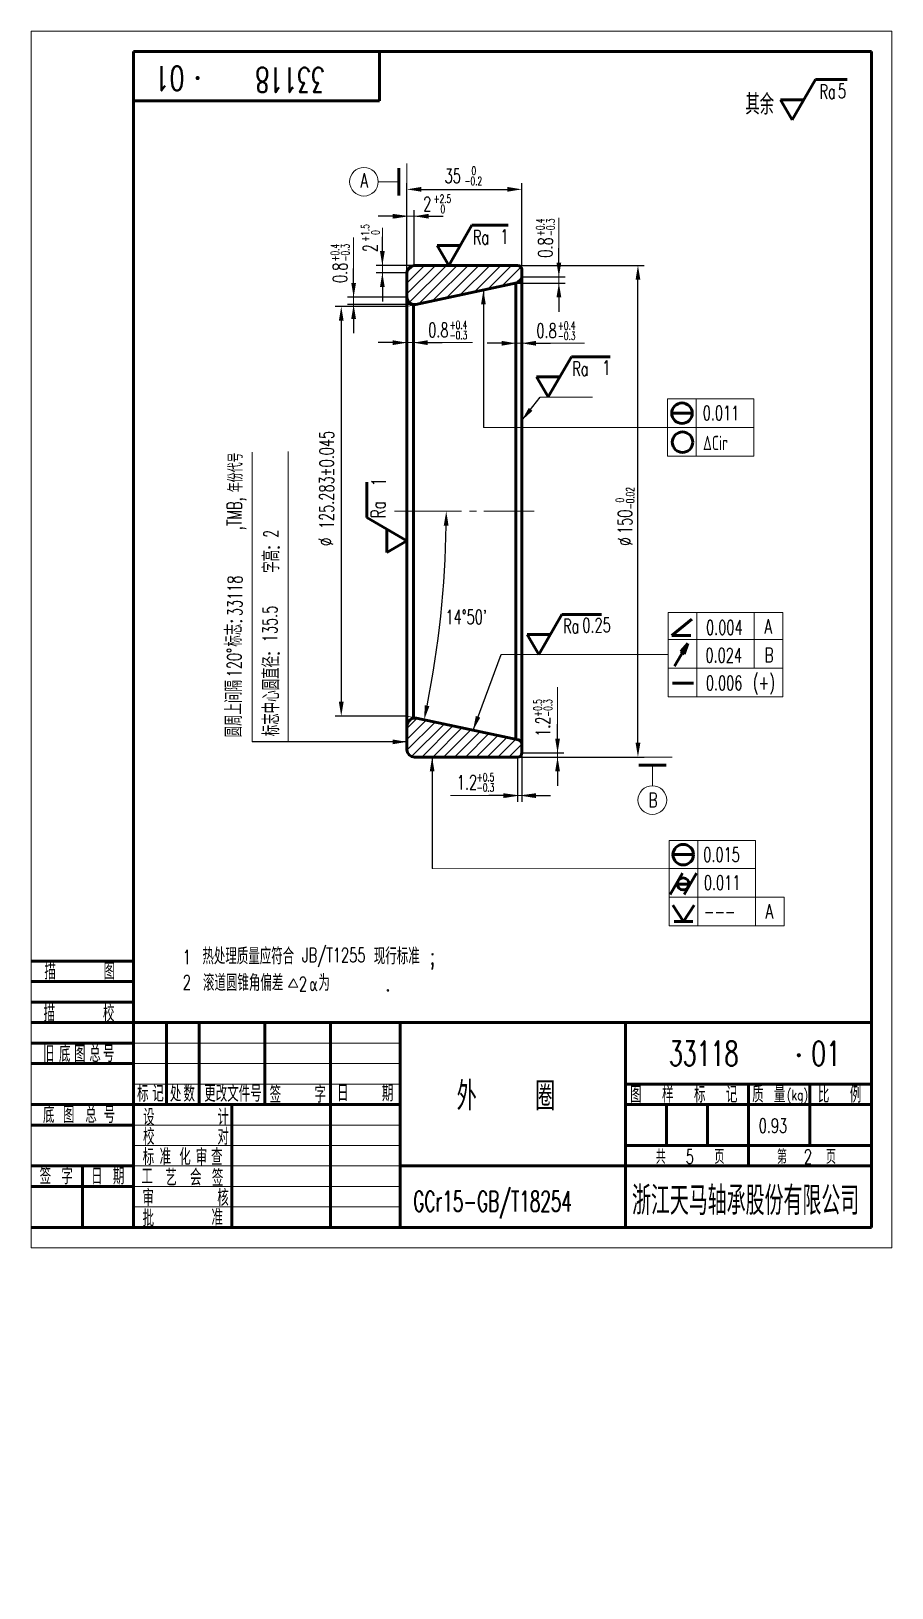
# Model space of a CAD drawing. Extents: x 0 to 210, y -83 to 297.
import ezdxf
from ezdxf.enums import TextEntityAlignment as Align

# ---------------------------------------------------------------- set-up
doc = ezdxf.new("R2010")
doc.units = 0
doc.header["$MEASUREMENT"] = 0
doc.layers.get('0').update_dxf_attribs({"linetype": 'CONTINUOUS', "lineweight": 20})
doc.layers.get('DEFPOINTS').update_dxf_attribs({"linetype": 'CONTINUOUS', "lineweight": 20})
for name, color, linetype, lineweight in [('1', 7, 'CONTINUOUS', 50), ('2', 7, 'CONTINUOUS', 15), ('3', 7, 'CONTINUOUS', 20), ('90', 7, 'CONTINUOUS', 20), ('文字', 7, 'CONTINUOUS', 15), ('粗实线', 7, 'CONTINUOUS', 50)]:
    doc.layers.add(name, color=color, linetype=linetype, lineweight=lineweight)
doc.styles.add('HZ', font='txt.shx', dxfattribs={"width": 0.66, "bigfont": 'HZTXT.shx'})
doc.dimstyles.get("Standard").update_dxf_attribs({"dimtxt": 0.18, "dimasz": 0.18, "dimexe": 0.18, "dimexo": 0.0625, "dimgap": 0.09, "dimtad": 0, "dimtih": 1, "dimtoh": 1, "dimdec": 4, "dimzin": 0, "dimdsep": 46, "dimtxsty": 'Standard', "dimcen": 0.09, "dimadec": 0, "dimazin": 0, "dimtfac": 1, "dimtdec": 4, "dimtofl": 0, "dimtmove": 0, "dimatfit": 3, "dimfxl": 0, "dimtolj": 1, "dimtzin": 0, "dimarcsym": 0})

# ---------------------------------------------------------------- blocks, each defined once
blk = doc.blocks.new('BLK', base_point=(1, 0))
for points in [[(0, 0), (1, 0), (0, 0.15), (0, -0.15), (1, 0)], [(0, 0.07), (0.5, 0), (0, -0.07)]]:
    blk.add_lwpolyline(points)
blk = doc.blocks.new('YZD', base_point=(152.36, 109.12))
at = {"layer": '1'}
for p, q in [((149.15, 106.56), (152.15, 111.76)), ((152.56, 106.56), (155.56, 111.76)), ((150.87, 109.09), (153.78, 109.09))]:
    blk.add_line(p, q, dxfattribs=at)
blk.add_circle((152.32, 109.12), 1.45, dxfattribs=at)
blk = doc.blocks.new('J', base_point=(150.07, 92.13))
at = {"layer": '1'}
for p, q in [((153.34, 97.72), (150.08, 92.19)), ((151.61, 95.71), (153.34, 97.72)), ((152.46, 95.11), (151.61, 95.71)), ((153.34, 97.72), (152.46, 95.11))]:
    blk.add_line(p, q, dxfattribs=at)
blk = doc.blocks.new('*D10')
at = {"layer": '2', "color": 0, "lineweight": -2}
for p, q in [((88.19, 251.82), (84.69, 251.82)), ((91.69, 238.01), (91.69, 253.32)), ((93.49, 239.81), (93.49, 253.32)), ((96.99, 251.82), (100.49, 251.82))]:
    blk.add_line(p, q, dxfattribs=at)
at = {"layer": '2', "color": 0}
for points in [[(88.19, 252.41), (88.19, 251.24), (91.69, 251.82)], [(96.99, 252.41), (96.99, 251.24), (93.49, 251.82)]]:
    blk.add_solid(points, dxfattribs=at)
at = {"layer": 'DEFPOINTS', "color": 0}
for p in [(93.49, 251.82), (93.49, 239.81), (91.69, 238.01)]:
    blk.add_point(p, dxfattribs=at)
blk = doc.blocks.new('_ClosedBlank')
at = {"color": 0, "linetype": 'ByBlock', "lineweight": -2}
for p, q in [((-1, 0.17), (0, 0)), ((-1, 0.17), (-1, -0.17)), ((0, 0), (-1, -0.17))]:
    blk.add_line(p, q, dxfattribs=at)
blk = doc.blocks.new('*D12')
at = {"layer": '2', "color": 0, "lineweight": -2}
for p, q in [((85.69, 243.31), (85.69, 246.81)), ((93.49, 239.81), (84.19, 239.81)), ((91.69, 238.01), (84.19, 238.01)), ((85.69, 234.51), (85.69, 231.01))]:
    blk.add_line(p, q, dxfattribs=at)
at = {"layer": '2', "color": 0}
for points in [[(85.11, 243.31), (86.28, 243.31), (85.69, 239.81)], [(85.11, 234.51), (86.28, 234.51), (85.69, 238.01)]]:
    blk.add_solid(points, dxfattribs=at)
at = {"layer": 'DEFPOINTS', "color": 0}
for p in [(85.69, 239.81), (93.49, 239.81), (91.69, 238.01)]:
    blk.add_point(p, dxfattribs=at)
blk = doc.blocks.new('*D13')
at = {"layer": '2', "color": 0, "lineweight": -2}
for p, q in [((91.69, 238.01), (91.69, 259.88)), ((95.19, 258.38), (116.19, 258.38)), ((119.69, 237.92), (119.69, 259.88))]:
    blk.add_line(p, q, dxfattribs=at)
at = {"layer": '2', "color": 0}
for points in [[(95.19, 258.97), (95.19, 257.8), (91.69, 258.38)], [(116.19, 258.97), (116.19, 257.8), (119.69, 258.38)]]:
    blk.add_solid(points, dxfattribs=at)
at = {"layer": 'DEFPOINTS', "color": 0}
for p in [(119.69, 258.38), (91.69, 238.01), (119.69, 237.92)]:
    blk.add_point(p, dxfattribs=at)
blk = doc.blocks.new('*D14')
at = {"layer": '2', "color": 0, "lineweight": -2}
for p, q in [((128.76, 240.52), (128.76, 244.02)), ((119.69, 237.02), (130.26, 237.02)), ((118.28, 235.51), (130.26, 235.51)), ((128.76, 232.01), (128.76, 228.51))]:
    blk.add_line(p, q, dxfattribs=at)
at = {"layer": '2', "color": 0}
for points in [[(128.18, 240.52), (129.34, 240.52), (128.76, 237.02)], [(128.18, 232.01), (129.34, 232.01), (128.76, 235.51)]]:
    blk.add_solid(points, dxfattribs=at)
at = {"layer": 'DEFPOINTS', "color": 0}
for p in [(119.69, 237.02), (118.28, 235.51), (128.76, 235.51)]:
    blk.add_point(p, dxfattribs=at)
blk = doc.blocks.new('*D15')
at = {"layer": '2', "color": 0, "lineweight": -2}
for p, q in [((118.69, 239.81), (149.55, 239.81)), ((148.05, 123.31), (148.05, 236.31)), ((118.69, 119.81), (149.55, 119.81))]:
    blk.add_line(p, q, dxfattribs=at)
at = {"layer": '2', "color": 0}
for points in [[(147.47, 236.31), (148.64, 236.31), (148.05, 239.81)], [(147.47, 123.31), (148.64, 123.31), (148.05, 119.81)]]:
    blk.add_solid(points, dxfattribs=at)
at = {"layer": 'DEFPOINTS', "color": 0}
for p in [(118.69, 239.81), (148.05, 239.81), (118.69, 119.81)]:
    blk.add_point(p, dxfattribs=at)
blk = doc.blocks.new('*D16')
at = {"layer": '2', "color": 0, "lineweight": -2}
for p, q in [((91.69, 229.81), (74.16, 229.81)), ((75.66, 226.31), (75.66, 133.31)), ((91.69, 129.81), (74.16, 129.81))]:
    blk.add_line(p, q, dxfattribs=at)
at = {"layer": '2', "color": 0}
for points in [[(75.08, 226.31), (76.24, 226.31), (75.66, 229.81)], [(75.08, 133.31), (76.24, 133.31), (75.66, 129.81)]]:
    blk.add_solid(points, dxfattribs=at)
at = {"layer": 'DEFPOINTS', "color": 0}
for p in [(91.69, 229.81), (75.66, 129.81), (91.69, 129.81)]:
    blk.add_point(p, dxfattribs=at)
blk = doc.blocks.new('*D17')
at = {"layer": '2', "color": 0, "lineweight": -2}
for p, q in [((78.68, 235.54), (78.68, 239.04)), ((91.69, 232.04), (77.18, 232.04)), ((91.69, 230.25), (77.18, 230.25)), ((78.68, 226.75), (78.68, 223.25))]:
    blk.add_line(p, q, dxfattribs=at)
at = {"layer": '2', "color": 0}
for points in [[(78.1, 235.54), (79.26, 235.54), (78.68, 232.04)], [(78.1, 226.75), (79.26, 226.75), (78.68, 230.25)]]:
    blk.add_solid(points, dxfattribs=at)
at = {"layer": 'DEFPOINTS', "color": 0}
for p in [(91.69, 232.04), (78.68, 230.25), (91.69, 230.25)]:
    blk.add_point(p, dxfattribs=at)
blk = doc.blocks.new('*D18')
at = {"layer": '2', "color": 0, "lineweight": -2}
for p, q in [((91.69, 229.81), (91.69, 219.46)), ((93.25, 229.81), (93.25, 219.46)), ((88.19, 220.96), (84.69, 220.96)), ((96.75, 220.96), (100.25, 220.96))]:
    blk.add_line(p, q, dxfattribs=at)
at = {"layer": '2', "color": 0}
for points in [[(88.19, 221.55), (88.19, 220.38), (91.69, 220.96)], [(96.75, 221.55), (96.75, 220.38), (93.25, 220.96)]]:
    blk.add_solid(points, dxfattribs=at)
at = {"layer": 'DEFPOINTS', "color": 0}
for p in [(91.69, 229.81), (93.25, 229.81), (93.25, 220.96)]:
    blk.add_point(p, dxfattribs=at)
blk = doc.blocks.new('*D19')
at = {"layer": '2', "color": 0, "lineweight": -2}
for p, q in [((118.28, 235.51), (118.28, 219.31)), ((119.69, 235.51), (119.69, 219.31)), ((114.78, 220.81), (111.28, 220.81)), ((123.19, 220.81), (126.69, 220.81))]:
    blk.add_line(p, q, dxfattribs=at)
at = {"layer": '2', "color": 0}
for points in [[(114.78, 221.39), (114.78, 220.22), (118.28, 220.81)], [(123.19, 221.39), (123.19, 220.22), (119.69, 220.81)]]:
    blk.add_solid(points, dxfattribs=at)
at = {"layer": 'DEFPOINTS', "color": 0}
for p in [(118.28, 235.51), (119.69, 235.51), (119.69, 220.81)]:
    blk.add_point(p, dxfattribs=at)
blk = doc.blocks.new('*D20')
at = {"layer": '2', "color": 0, "lineweight": -2}
for p, q in [((118.69, 119.81), (118.69, 108.91)), ((119.69, 120.81), (119.69, 108.91)), ((115.19, 110.41), (111.69, 110.41)), ((123.19, 110.41), (126.69, 110.41))]:
    blk.add_line(p, q, dxfattribs=at)
at = {"layer": '2', "color": 0}
for points in [[(115.19, 110.99), (115.19, 109.82), (118.69, 110.41)], [(123.19, 110.99), (123.19, 109.82), (119.69, 110.41)]]:
    blk.add_solid(points, dxfattribs=at)
at = {"layer": 'DEFPOINTS', "color": 0}
for p in [(118.69, 119.81), (119.69, 120.81), (119.69, 110.41)]:
    blk.add_point(p, dxfattribs=at)
blk = doc.blocks.new('*D21')
at = {"layer": '2', "color": 0, "lineweight": -2}
for p, q in [((128.43, 124.31), (128.43, 127.81)), ((118.69, 119.81), (129.93, 119.81)), ((119.69, 120.81), (129.93, 120.81)), ((128.43, 116.31), (128.43, 112.81))]:
    blk.add_line(p, q, dxfattribs=at)
at = {"layer": '2', "color": 0}
for points in [[(127.85, 124.31), (129.02, 124.31), (128.43, 120.81)], [(127.85, 116.31), (129.02, 116.31), (128.43, 119.81)]]:
    blk.add_solid(points, dxfattribs=at)
at = {"layer": 'DEFPOINTS', "color": 0}
for p in [(118.69, 119.81), (119.69, 120.81), (128.43, 119.81)]:
    blk.add_point(p, dxfattribs=at)
blk = doc.blocks.new('*D22')
at = {"layer": '2', "color": 0, "lineweight": -2}
blk.add_arc((-141.64, 179.81), 242.92, 348.7308, 359.1745, dxfattribs=at)
at = {"layer": '2', "color": 0}
for points in [[(100.67, 176.31), (101.84, 176.31), (101.28, 179.81)], [(97.17, 132.22), (96.03, 132.46), (95.89, 128.91)]]:
    blk.add_solid(points, dxfattribs=at)
at = {"layer": 'DEFPOINTS', "color": 0}
for p in [(88.69, 179.81), (105.02, 179.81), (100.68, 162.73), (94.02, 129.31), (118.9, 123.98)]:
    blk.add_point(p, dxfattribs=at)

msp = doc.modelspace()

# ---------------------------------------------------------------- linework, layer by layer
for p, q in [((25, 30), (89.99995, 30)), ((25, 25), (89.99995, 25)), ((25, 20), (89.99995, 20)), ((25, 15), (89.99995, 15)), ((25, 10), (89.99995, 10))]:
    msp.add_line(p, q)
at = {"layer": '1'}
for p, q in [((25, 292), (25, 5)), ((205, 292), (25, 292)), ((85, 280), (85, 292)), ((205, 5), (205, 292)), ((25, 280), (85, 280)), ((89.69276, 263.5729), (89.69276, 256.9059)), ((89.69276, 256.9059), (89.69276, 263.5729)), ((93.49276, 239.80959), (118.69276, 239.80959)), ((91.69276, 232.03617), (91.69276, 238.00959)), ((119.69276, 238.80959), (119.69276, 237.02221)), ((119.69276, 236.97775), (119.69276, 120.80959)), ((91.69276, 232.28318), (91.69276, 127.33562)), ((93.86991, 230.27612), (118.50705, 235.55551)), ((118.27964, 235.50678), (118.27964, 124.1124)), ((93.25499, 230.25194), (93.25499, 129.28712)), ((156.29928, 203.74134), (161.29928, 203.74134)), ((81.89276, 178.25045), (81.89276, 186.93187)), ((156.3331, 149.51775), (161.1621, 153.47025)), ((160.96089, 149.51775), (156.3331, 149.51775)), ((161.57366, 137.86714), (156.47943, 137.86714)), ((156.47943, 137.86714), (161.57366, 137.86714)), ((94.0173, 129.31147), (118.90229, 123.97898)), ((91.69276, 127.33562), (91.69276, 121.60959)), ((119.69276, 120.80959), (119.69276, 123.00117)), ((93.49276, 119.80959), (118.69276, 119.80959)), ((148.22856, 117.80959), (154.89556, 117.80959)), ((154.89556, 117.80959), (148.22856, 117.80959)), ((156.60126, 95.99084), (161.60126, 95.99084)), ((159.173, 79.69264), (156.56095, 83.66023)), ((159.173, 79.69264), (161.78505, 83.66023)), ((156.92123, 79.69264), (161.42477, 79.69264)), ((0, 70), (25, 70)), ((0, 65), (25, 65)), ((0, 60), (25, 60)), ((0, 55), (25, 55)), ((25, 55), (205, 55)), ((33, 55), (33, 35)), ((41, 55), (41, 35)), ((57, 55), (57, 35)), ((73, 55), (73, 35)), ((89.99995, 55), (89.99995, 5)), ((145, 55), (145, 5)), ((0, 50), (25, 50)), ((0, 45), (25, 45)), ((145, 40), (205, 40)), ((175, 40), (175, 20)), ((190, 40), (190, 25)), ((0, 35), (25, 35)), ((145, 35), (205, 35)), ((155, 35), (155, 25)), ((165, 35), (165, 25)), ((0, 30), (25, 30)), ((145, 25), (205, 25)), ((0, 20), (25, 20)), ((12.5, 20), (12.5, 5)), ((145, 20), (205, 20)), ((0, 15), (25, 15)), ((0, 5), (205, 5))]:
    msp.add_line(p, q, dxfattribs=at)
for centre in [(158.79928, 203.74134), (158.93439, 196.66402), (159.10126, 95.99084)]:
    msp.add_circle(centre, 2.5, dxfattribs=at)
for centre, radius, start, end in [((93.49276, 238.00959), 1.8, 90, 180), ((118.69276, 238.80959), 1, 0, 90), ((118.19276, 237.02221), 1.5, 282.0947571, 0), ((93.49276, 232.03617), 1.8, 180, 282.0947571), ((93.69276, 127.33562), 2, 77.9052429, 180), ((93.49276, 121.60959), 1.8, 180, 270), ((118.69276, 123.00117), 1, 0, 77.9052429), ((118.69276, 120.80959), 1, 270, 0)]:
    msp.add_arc(centre, radius, start, end, dxfattribs=at)
at = {"layer": '2'}
for p, q in [((0, 297), (0, 0)), ((210, 297), (0, 297)), ((210, 0), (210, 297)), ((91.69276, 259.88412), (91.69276, 264.71433)), ((89.69276, 260.2394), (84.69276, 260.2394)), ((91.69276, 238.80959), (91.69276, 259.88412)), ((119.69276, 238.80959), (119.69276, 259.88412)), ((85.8472, 251.82227), (99.49276, 251.82227)), ((128.76089, 251.39323), (128.76089, 229.55551)), ((85.69303, 234.50959), (85.69303, 249.00553)), ((91.69276, 238.80959), (91.69276, 250.4411)), ((78.67854, 246.62684), (78.67854, 225.34061)), ((91.69276, 232.8426), (98.65975, 239.80959)), ((91.69276, 235.49425), (96.0081, 239.80959)), ((91.69276, 238.1459), (93.35645, 239.80959)), ((92.24277, 230.74097), (101.3114, 239.80959)), ((94.58222, 230.42876), (103.96305, 239.80959)), ((97.95705, 231.15194), (106.6147, 239.80959)), ((101.33188, 231.87512), (109.26635, 239.80959)), ((104.7067, 232.59829), (111.918, 239.80959)), ((108.08153, 233.32147), (114.56965, 239.80959)), ((111.45636, 234.04465), (117.2213, 239.80959)), ((114.83119, 234.76783), (119.4842, 239.42084)), ((118.20601, 235.491), (119.69276, 236.97775)), ((91.69276, 232.03617), (77.17854, 232.03617)), ((91.69276, 229.80959), (74.16117, 229.80959)), ((93.25499, 230.25194), (77.17854, 230.25194)), ((91.69276, 229.80959), (94.11182, 230.32796)), ((75.66117, 226.80959), (75.66117, 132.80959)), ((107.65289, 220.96373), (86.65778, 220.96373)), ((135.00485, 220.80769), (112.47731, 220.80769)), ((124.17777, 207.63197), (136.97391, 207.63197)), ((155.26913, 207.22844), (155.26913, 200.22844)), ((162.26913, 207.22844), (155.26913, 207.22844)), ((162.26913, 200.22844), (162.26913, 207.22844)), ((176.3607, 207.22844), (162.26913, 207.22844)), ((176.3607, 207.22844), (176.3607, 193.22844)), ((110.34666, 200.22844), (176.3607, 200.22844)), ((155.26913, 200.22844), (155.26913, 193.22844)), ((162.26913, 200.22844), (162.26913, 193.22844)), ((53.92195, 123.52468), (53.92195, 194.20679)), ((62.73638, 123.52468), (62.73638, 194.35482)), ((155.26913, 193.22844), (162.26913, 193.22844)), ((162.26913, 193.22844), (176.3607, 193.22844)), ((183.39619, 155.13492), (155.39107, 155.13492)), ((155.39107, 155.13492), (155.39107, 134.48084)), ((162.39107, 134.48084), (162.39107, 155.13492)), ((176.39619, 155.13492), (176.39619, 141.48084)), ((183.39619, 134.48084), (183.39619, 155.13492)), ((183.39619, 148.48084), (155.39107, 148.48084)), ((155.51346, 148.48084), (158.51346, 148.48084)), ((108.85953, 129.16661), (114.689, 144.80788)), ((114.689, 144.80788), (155.39107, 144.80788)), ((155.39107, 141.48084), (183.39619, 141.48084)), ((128.43319, 113.73512), (128.43319, 136.86565)), ((155.39107, 134.48084), (183.39619, 134.48084)), ((91.69276, 129.80959), (74.16117, 129.80959)), ((91.69276, 129.80959), (94.19053, 129.27435)), ((91.69276, 126.77658), (94.19053, 129.27435)), ((91.69276, 124.12493), (96.37424, 128.80642)), ((91.69276, 121.47328), (98.55795, 128.33848)), ((92.81371, 119.94259), (100.74167, 127.87054)), ((95.33237, 119.80959), (102.92538, 127.4026)), ((97.98402, 119.80959), (105.10909, 126.93466)), ((100.63567, 119.80959), (107.2928, 126.46672)), ((103.28732, 119.80959), (109.47651, 125.99879)), ((105.93897, 119.80959), (111.66023, 125.53085)), ((88.69276, 123.52468), (53.92195, 123.52468)), ((108.59062, 119.80959), (113.84394, 125.06291)), ((111.24227, 119.80959), (116.02765, 124.59497)), ((113.89392, 119.80959), (118.21136, 124.12703)), ((116.54557, 119.80959), (119.69276, 122.95678)), ((118.69276, 119.80959), (156.40958, 119.80959)), ((119.69276, 120.80959), (129.93319, 120.80959)), ((119.69276, 120.80959), (119.69276, 108.90804)), ((151.56206, 117.80959), (151.56206, 112.80959)), ((97.83308, 116.80959), (97.83308, 92.61103)), ((102.34542, 110.40804), (125.69276, 110.40804)), ((155.63022, 99.45398), (155.63022, 85.61103)), ((155.63772, 99.45398), (176.73729, 99.45398)), ((162.63022, 85.61103), (162.63022, 99.45398)), ((176.73729, 85.61103), (176.73729, 99.45398)), ((97.83308, 92.61103), (155.63022, 92.5325)), ((155.63022, 92.61103), (176.73729, 92.61103)), ((155.63022, 85.61103), (155.63022, 78.61103)), ((176.73729, 85.61103), (155.63022, 85.61103)), ((162.63022, 78.61103), (162.63022, 85.61103)), ((183.73729, 85.61103), (176.73729, 85.61103)), ((176.73729, 78.61103), (176.73729, 85.61103)), ((183.73729, 78.61103), (183.73729, 85.61103)), ((155.63022, 78.61103), (183.73729, 78.61103)), ((63.98893, 65.69761), (62.79607, 63.63688)), ((65.09962, 63.63688), (63.98893, 65.69761)), ((62.79607, 63.63688), (65.09962, 63.63688)), ((25, 50), (89.99995, 50)), ((25, 45), (89.99995, 45)), ((25, 40), (89.99995, 40)), ((0, 0), (210, 0))]:
    msp.add_line(p, q, dxfattribs=at)
at = {"layer": '2', "const_width": 0.5, "flags": 128}
for points in [[(40.35859, 285.55125, 1), (40.85859, 285.55125, 1)], [(187.0476, 47.03082, 1), (187.5476, 47.03082, 1)]]:
    msp.add_lwpolyline(points, format="xyb", close=True, dxfattribs=at)
at = {"layer": '2'}
for points in [[(88.69276, 251.82227), (91.69276, 251.82227), (88.69276, 252.27227), (88.69276, 251.37227), (91.69276, 251.82227)], [(88.69276, 252.03227), (90.19276, 251.82227), (88.69276, 251.61227)], [(95.69276, 251.57652), (94.19276, 251.78652), (95.69276, 251.99652)]]:
    msp.add_lwpolyline(points, dxfattribs=at)
for centre in [(81.19276, 260.2394), (151.56206, 109.30959)]:
    msp.add_circle(centre, 3.5, dxfattribs=at)
for p in [(92.69276, 239.80959), (118.69276, 239.80959), (91.69276, 238.80959), (91.69276, 238.80959), (119.69276, 238.80959), (119.69276, 236.97775), (91.69276, 231.04658), (119.69276, 120.80959)]:
    msp.add_point(p, dxfattribs=at)
at = {"layer": '3', "linetype": 'Continuous'}
for p, q in [((88.69276, 179.80959), (105.02423, 179.80959)), ((106.99077, 179.80959), (108.6871, 179.80959)), ((110.42847, 179.80959), (122.69276, 179.80959))]:
    msp.add_line(p, q, dxfattribs=at)
at = {"layer": '粗实线'}
for p, q in [((185.69999, 275.36461), (191.35803, 285.16461)), ((191.35803, 285.16461), (199.09937, 285.16461)), ((185.69999, 275.36461), (182.87098, 280.26461)), ((182.87098, 280.26461), (188.52901, 280.26461)), ((101.88316, 239.80959), (107.54119, 249.60959)), ((107.54119, 249.60959), (116.392, 249.60959)), ((99.05414, 244.70959), (104.71218, 244.70959)), ((101.88316, 239.80959), (99.05414, 244.70959)), ((126.16256, 207.72306), (131.82059, 217.52306)), ((131.82059, 217.52306), (141.30107, 217.52306)), ((126.16256, 207.72306), (123.33354, 212.62306)), ((123.33354, 212.62306), (128.99158, 212.62306)), ((91.69276, 172.59242), (81.89276, 178.25045)), ((123.83204, 144.80788), (129.49008, 154.60788)), ((129.49008, 154.60788), (139.18446, 154.60788)), ((121.00303, 149.70788), (126.66106, 149.70788)), ((123.83204, 144.80788), (121.00303, 149.70788)), ((89.99995, 20), (145, 20))]:
    msp.add_line(p, q, dxfattribs=at)
at = {"layer": '粗实线', "color": 0}
for p, q in [((86.79276, 169.7634), (86.79276, 175.42143)), ((91.69276, 172.59242), (86.79276, 169.7634))]:
    msp.add_line(p, q, dxfattribs=at)
at = {"layer": '粗实线', "lineweight": 50}
for p, q in [((25, 35), (89.99995, 35)), ((48.99995, 5), (48.99995, 35)), ((73, 5), (73, 35))]:
    msp.add_line(p, q, dxfattribs=at)

# ---------------------------------------------------------------- block references
at = {"layer": '1'}
for name, p in [('J', (156.96731, 141.97194)), ('YZD', (159.12846, 88.84706))]:
    msp.add_blockref(name, p, dxfattribs=at)
at = {"layer": '2', "xscale": 3, "yscale": 3, "zscale": 3}
msp.add_blockref('BLK', (118.69276, 110.40804), dxfattribs=at)
at = {"layer": '2', "xscale": 3, "yscale": 3, "zscale": 3, "rotation": 180}
msp.add_blockref('BLK', (119.69276, 110.40804), dxfattribs=at)

# ---------------------------------------------------------------- texts
at = {"layer": '2', "style": 'HZ'}
for s, height, rotation, width, p in [('01', 6, 180, 0.7, (37.39513, 288.48585)), ('年份代号', 3.5, 90, 0.66, (51.62729, 184.44557)), (',TMB,', 3.5, 90, 0.66, (51.3613, 175.20621)), ('标志中心圆直径:       字高:', 4, 90, 0.7, (60.56349, 124.90083)), ('%%c', 3.5, 90, 0.7, (73.70964, 171.29076)), ('%%c', 3.5, 90, 0.7, (146.70567, 171.36688)), ('圆周上间隔   标志:           ', 4, 90, 0.7, (51.42614, 124.60919)), ('120%%d', 3.5, 90, 0.66, (51.28869, 139.29265))]:
    msp.add_text(s, height=height, rotation=rotation, dxfattribs=dict(at, width=width)).set_placement(p)
for s, height, width, p in [('其余', 5, 0.7, (174.2645, 276.6317, 3.57)), ('A', 3.5, 0.7, (80.29615, 258.81812)), ('ΔCir', 3.5, 0.66, (163.92334, 194.72973)), ('A', 3.5, 0.7, (178.88908, 149.95347)), ('B', 3.5, 0.7, (178.92127, 142.94132)), ('(+)', 3.5, 0.6667, (176.07724, 136.26277)), ('A', 3.5, 0.7, (179.15613, 80.42536)), ('  热处理质量应符合       现行标准 ;', 4, 0.7, (36.78883, 69.21406)), ('描', 4, 0.7, (3.22753, 65.50101)), ('图', 4, 0.7, (17.66888, 65.50101)), ('描', 4, 0.7, (3.03238, 55.25037)), ('校', 4, 0.7, (17.51876, 55.25037)), ('旧', 4, 0.7, (2.88226, 45.36713)), ('底', 4, 0.7, (6.78533, 45.36713)), ('图', 4, 0.7, (10.49324, 45.36713)), ('总', 4, 0.7, (14.20115, 45.36713)), ('号', 4, 0.7, (17.51876, 45.36713)), ('01', 6, 0.7, (190.34949, 44.44775)), ('标', 4, 0.7, (25.8503, 35.67732)), ('记', 4, 0.7, (29.55821, 35.67732)), ('处', 4, 0.7, (33.85158, 35.67732)), ('数', 4, 0.7, (37.16919, 35.67732)), ('更改文件号', 4, 0.7, (42.24318, 35.67732)), ('签   字', 4, 0.7, (58.19547, 35.42502)), ('日   期', 4, 0.7, (74.63862, 35.76194)), ('外   圈', 7, 0.7, (103.82043, 33.54801)), ('图  样  标  记', 4, 0.7, (146.14347, 35.43723)), ('质 量', 4, 0.7, (175.92438, 35.48393)), ('比  例', 4, 0.7, (191.95648, 35.42268)), ('底', 4, 0.7, (2.88226, 30.48186)), ('图', 4, 0.7, (7.7611, 30.48186)), ('总', 4, 0.7, (13.22539, 30.48186)), ('号', 4, 0.7, (17.71391, 30.48186)), ('共     页', 3.5, 0.7, (152.38467, 20.49923)), ('5', 3.5, 0.66, (159.71001, 20.49923)), ('第    页', 3.5, 0.7, (181.97291, 20.49923)), ('2', 3.5, 0.66, (188.53306, 20.49923)), ('签 字', 4, 0.7, (2.07573, 15.52558)), ('日 期', 4, 0.7, (14.64655, 15.47959))]:
    msp.add_text(s, height=height, dxfattribs=dict(at, width=width)).set_placement(p)
for s, height, width, p in [('Ra ', 3.5, 0.65, (195.32911, 280.48503)), ('5', 3.5, 0.65, (197.83008, 280.65162)), ('Ra ', 3.5, 0.65, (110.77006, 244.93002)), ('Ra ', 3.5, 0.65, (135.01293, 212.84349)), ('Ra ', 3.5, 0.65, (132.774, 150.03632)), ('B', 3.5, 0.7, (151.72386, 107.57591)), ('浙江天马轴承股份有限公司', 7, 0.66, (174.32125, 8.03867))]:
    msp.add_text(s, height=height, dxfattribs=dict(at, width=width)).set_placement(p, align=Align.CENTER)
at = {"layer": '2', "color": 0, "style": 'HZ', "width": 0.7}
msp.add_text('Ra', height=3.5, rotation=90, dxfattribs=at).set_placement((86.43658, 180.20874), align=Align.CENTER)
at = {"layer": '2', "style": 'HZ', "width": 0.666667}
msp.add_text('JB/T1255', height=3.5, dxfattribs=at).set_placement((73.84026, 71.22469), align=Align.MIDDLE)
at = {"layer": '2', "color": 0, "style": 'HZ', "width": 0.7}
msp.add_text('  滚道圆锥角偏差   为     .', height=4, dxfattribs=at).set_placement((36.92983, 62.70898))
at = {"layer": '2', "style": 'HZ', "width": 0.688541}
msp.add_text('(kg)', height=2.5, dxfattribs=at).set_placement((184.3748, 36.08364), (189.53885, 36.08364), align=Align.FIT)
at = {"layer": '90', "style": 'HZ', "width": 0.66}
for s, height, rotation, p in [('33118', 6, 180, (71.69566, 288.10121)), ('+0.4', 2, 90, (125.21977, 246.94728)), ('-0.3', 2, 90, (127.71977, 246.94728)), ('+1.5', 2, 90, (82.50915, 245.58442)), ('0', 2, 90, (85.00915, 247.28442)), ('+0.4', 2, 90, (75.13767, 240.77012)), ('-0.3', 2, 90, (77.63767, 240.77012)), ('2', 3.5, 90, (84.50915, 243.04442)), ('0.8', 3.5, 90, (127.21977, 241.71228)), ('0.8', 3.5, 90, (77.13767, 235.53512)), ('125.283%%p0.045', 3.5, 90, (73.83835, 175.46599)), ('0', 2, 90, (144.64499, 181.96788)), ('-0.02', 2, 90, (147.14499, 180.26788)), ('150', 3.5, 90, (146.64499, 174.26288)), ('2', 3.5, 90, (60.25104, 173.31762)), ('33118', 3.5, 90, (51.46411, 154.1988)), ('135.5', 3.5, 90, (60.03691, 147.85484)), ('+0.5', 2, 90, (124.59841, 129.61985)), ('-0.3', 2, 90, (127.09841, 129.61985)), ('1.2', 3.5, 90, (126.59841, 124.76985))]:
    msp.add_text(s, height=height, rotation=rotation, dxfattribs=at).set_placement(p)
at = {"layer": '90', "style": 'HZ'}
for s, height, width, p in [('35', 3.5, 0.66, (100.88614, 259.92563)), ('0', 2, 0.66, (107.43614, 261.92563)), ('-0.2', 2, 0.66, (105.73614, 259.42563)), ('2', 3.5, 0.66, (95.65385, 253.09469)), ('+2.5', 2, 0.66, (98.19385, 255.09469)), ('0', 2, 0.66, (99.89385, 252.59469)), ('0.8', 3.5, 0.66, (96.87786, 222.29271)), ('+0.4', 2, 0.66, (102.11286, 224.29271)), ('0.8', 3.5, 0.66, (123.27784, 222.13216)), ('+0.4', 2, 0.66, (128.51284, 224.13216)), ('-0.3', 2, 0.66, (102.11286, 221.79271)), ('-0.3', 2, 0.66, (128.51284, 221.63216)), ('0.011', 3.5, 0.66, (163.85399, 202.07086)), ("14°50'", 3.5, 0.66, (101.10025, 152.27118)), ('0.004', 3.5, 0.66, (164.67139, 149.68558)), ('0.024', 3.5, 0.66, (164.53082, 142.9286)), ('0.006', 3.5, 0.66, (164.6259, 136.1516)), ('1.2', 3.5, 0.66, (103.86405, 111.88404)), ('+0.5', 2, 0.66, (108.71405, 113.88404)), ('-0.3', 2, 0.66, (108.71405, 111.38404)), ('0.015', 3.5, 0.66, (163.99566, 94.24732)), ('0.011', 3.5, 0.66, (164.13009, 87.39549)), ('---', 3.5, 0.66, (164.14899, 80.37178)), ('33118', 6, 0.66, (155.60287, 44.47437)), ('0.93', 3.5, 0.66, (177.5267, 28.0755)), ('GCr15-GB/T18254', 5, 0.6, (93.24447, 8.88336))]:
    msp.add_text(s, height=height, dxfattribs=dict(at, width=width)).set_placement(p)
at = {"layer": '90', "style": 'HZ', "width": 0.66}
for p in [(115.44012, 245.1065), (140.36015, 213.08097)]:
    msp.add_text('1', height=3.5, dxfattribs=at).set_placement(p, align=Align.CENTER)
for s, rotation, p in [('1', 90, (86.52787, 186.93411)), ('0.25', 0.3777386, (137.97205, 150.25037))]:
    msp.add_text(s, height=3.5, rotation=rotation, dxfattribs=at).set_placement(p, align=Align.CENTER)
at = {"layer": '文字', "style": 'HZ'}
for s, height, width, p in [('1', 3.5, 0.666667, (37.98942, 70.99272)), ('2', 3.5, 0.666667, (37.98942, 64.86501)), ('2', 3.5, 0.666667, (66.31214, 64.40841)), ('α', 3.5, 0.666667, (68.96719, 64.40841)), ('设   ', 4, 0.7, (32.46079, 32.05063)), (' 计', 4, 0.7, (45.61695, 32.05063)), ('校   ', 4, 0.7, (32.46079, 27.37108)), (' 对', 4, 0.7, (45.61695, 27.37108)), ('标   ', 4, 0.7, (32.36087, 22.41267)), ('准', 4, 0.7, (32.73987, 22.4672)), ('化   ', 4, 0.7, (41.27461, 22.41267)), ('审', 4, 0.7, (41.57223, 22.41267)), ('查', 4, 0.7, (45.29953, 22.41267)), ('工', 4, 0.7, (28.27782, 17.47057)), ('艺', 4, 0.7, (34.14426, 17.39438)), ('会', 4, 0.7, (40.16118, 17.41818)), ('签', 4, 0.7, (45.50191, 17.31818)), ('审   ', 4, 0.7, (32.32112, 12.46393)), (' 核', 4, 0.7, (45.55388, 12.46393)), ('批   ', 4, 0.7, (32.33621, 7.43503)), ('准', 4, 0.7, (45.39148, 7.61446))]:
    msp.add_text(s, height=height, dxfattribs=dict(at, width=width)).set_placement(p, align=Align.MIDDLE)

# ---------------------------------------------------------------- dimensions: what is measured, and where the dimension line sits
at = {"layer": '2'}
for base, p1, p2, override, picture, middle in [((119.69276, 258.38412), (91.69276, 238.00959), (119.69276, 237.9159), {"dimtxt": 3.5, "dimasz": 3.5, "dimexe": 1.5, "dimexo": 0, "dimgap": 1.3, "dimtad": 1, "dimtih": 0, "dimtoh": 0, "dimtxsty": 'HZ', "dimtmove": 2, "dimldrblk": 'ClosedBlank'}, '*D13', (105.69276, 258.38412)), ((93.49276, 251.82227), (91.69276, 238.00959), (93.49276, 239.80959), {"dimtxt": 3.5, "dimasz": 3.5, "dimexe": 1.5, "dimexo": 0, "dimgap": 1.3, "dimtad": 1, "dimtih": 0, "dimtoh": 0, "dimtxsty": 'HZ', "dimtmove": 2, "dimldrblk": 'ClosedBlank'}, '*D10', (92.59276, 251.82227)), ((119.69276, 220.80769), (118.27964, 235.50678), (119.69276, 235.50678), {"dimtxt": 3.5, "dimasz": 3.5, "dimexe": 1.5, "dimexo": 0, "dimgap": 1.3, "dimtad": 1, "dimtih": 0, "dimtoh": 0, "dimtxsty": 'HZ', "dimtmove": 2, "dimldrblk": 'ClosedBlank'}, '*D19', (118.9862, 220.80769)), ((93.25499, 220.96373), (91.69276, 229.80959), (93.25499, 229.80959), {"dimtxt": 3.5, "dimasz": 3.5, "dimexe": 1.5, "dimexo": 0, "dimgap": 1.3, "dimtad": 1, "dimtih": 0, "dimtoh": 0, "dimtxsty": 'HZ', "dimtmove": 2, "dimldrblk": 'ClosedBlank'}, '*D18', (92.47387, 220.96373)), ((119.69276, 110.40804), (118.69276, 119.80959), (119.69276, 120.80959), {"dimtxt": 3.5, "dimasz": 3.5, "dimexe": 1.5, "dimexo": 0, "dimgap": 1.3, "dimtad": 1, "dimtih": 0, "dimtoh": 0, "dimtxsty": 'HZ', "dimtmove": 2}, '*D20', (119.19276, 110.40804))]:
    dim = msp.add_linear_dim(base=base, p1=p1, p2=p2, text=' ', dimstyle='Standard', override=override, dxfattribs=at)
    dim.commit()
    dim.dimension.update_dxf_attribs({"geometry": picture, "text_midpoint": middle})
for base, p1, p2, override, picture, middle in [((85.69303, 239.80959), (91.69276, 238.00959), (93.49276, 239.80959), {"dimtxt": 3.5, "dimasz": 3.5, "dimexe": 1.5, "dimexo": 0, "dimgap": 1.3, "dimtad": 1, "dimtih": 0, "dimtoh": 0, "dimtxsty": 'HZ', "dimtmove": 2, "dimldrblk": 'ClosedBlank'}, '*D12', (85.69303, 238.90959)), ((128.76089, 235.50678), (119.69276, 237.02221), (118.27964, 235.50678), {"dimtxt": 3.5, "dimasz": 3.5, "dimexe": 1.5, "dimexo": 0, "dimgap": 1.3, "dimtad": 1, "dimtih": 0, "dimtoh": 0, "dimtxsty": 'HZ', "dimtmove": 2, "dimldrblk": 'ClosedBlank'}, '*D14', (128.76089, 236.2645)), ((148.05473, 239.80959), (118.69276, 119.80959), (118.69276, 239.80959), {"dimtxt": 3.5, "dimasz": 3.5, "dimexe": 1.5, "dimexo": 0, "dimgap": 1.3, "dimtad": 1, "dimtih": 0, "dimtoh": 0, "dimtxsty": 'HZ', "dimtmove": 2, "dimldrblk": 'ClosedBlank'}, '*D15', (148.05473, 179.80959)), ((78.67854, 230.25194), (91.69276, 232.03617), (91.69276, 230.25194), {"dimtxt": 3.5, "dimasz": 3.5, "dimexe": 1.5, "dimexo": 0, "dimgap": 1.3, "dimtad": 1, "dimtih": 0, "dimtoh": 0, "dimtxsty": 'HZ', "dimtmove": 2, "dimldrblk": 'ClosedBlank'}, '*D17', (78.67854, 231.14405)), ((75.66117, 129.80959), (91.69276, 229.80959), (91.69276, 129.80959), {"dimtxt": 3.5, "dimasz": 3.5, "dimexe": 1.5, "dimexo": 0, "dimgap": 1.3, "dimtad": 1, "dimtih": 0, "dimtoh": 0, "dimtxsty": 'HZ', "dimtmove": 2, "dimldrblk": 'ClosedBlank'}, '*D16', (75.66117, 179.80959)), ((128.43319, 119.80959), (119.69276, 120.80959), (118.69276, 119.80959), {"dimtxt": 3.5, "dimasz": 3.5, "dimexe": 1.5, "dimexo": 0, "dimgap": 1.3, "dimtad": 1, "dimtih": 0, "dimtoh": 0, "dimtxsty": 'HZ', "dimtmove": 2}, '*D21', (128.43319, 120.30959))]:
    dim = msp.add_linear_dim(base=base, p1=p1, p2=p2, angle=90, text=' ', dimstyle='Standard', override=override, dxfattribs=at)
    dim.commit()
    dim.dimension.update_dxf_attribs({"geometry": picture, "text_midpoint": middle})
dim = msp.add_angular_dim_2l(base=(100.67882, 162.73072), line1=((94.0173, 129.31147), (118.90229, 123.97898)), line2=((88.69276, 179.80959), (105.02423, 179.80959)), text=' ', dimstyle='Standard', override={"dimtxt": 3.5, "dimasz": 3.5, "dimexe": 1.5, "dimexo": 0, "dimgap": 1.3, "dimtad": 1, "dimtih": 0, "dimtoh": 0, "dimtxsty": 'HZ', "dimtmove": 2}, dxfattribs=at)
dim.commit()
dim.dimension.update_dxf_attribs({"geometry": '*D22', "text_midpoint": (155.3423, -82.97474)})

# ---------------------------------------------------------------- leaders
for points in [[(110.34666, 233.80686), (110.34666, 200.22844)], [(119.69276, 201.93271), (124.17777, 207.63197)], [(107.81184, 126.3555), (114.689, 144.80788)], [(91.69276, 123.52468), (53.92195, 123.52468)], [(97.83308, 119.80959), (97.83308, 92.61103)]]:
    msp.add_leader(points, dimstyle='Standard', override={"dimtxt": 3.5, "dimasz": 3.5, "dimexe": 1.5, "dimexo": 0, "dimgap": 1.3, "dimtad": 0, "dimtih": 0, "dimtoh": 0, "dimtxsty": 'HZ', "dimtmove": 2}, dxfattribs=at)

doc.saveas('drawing.dxf')
